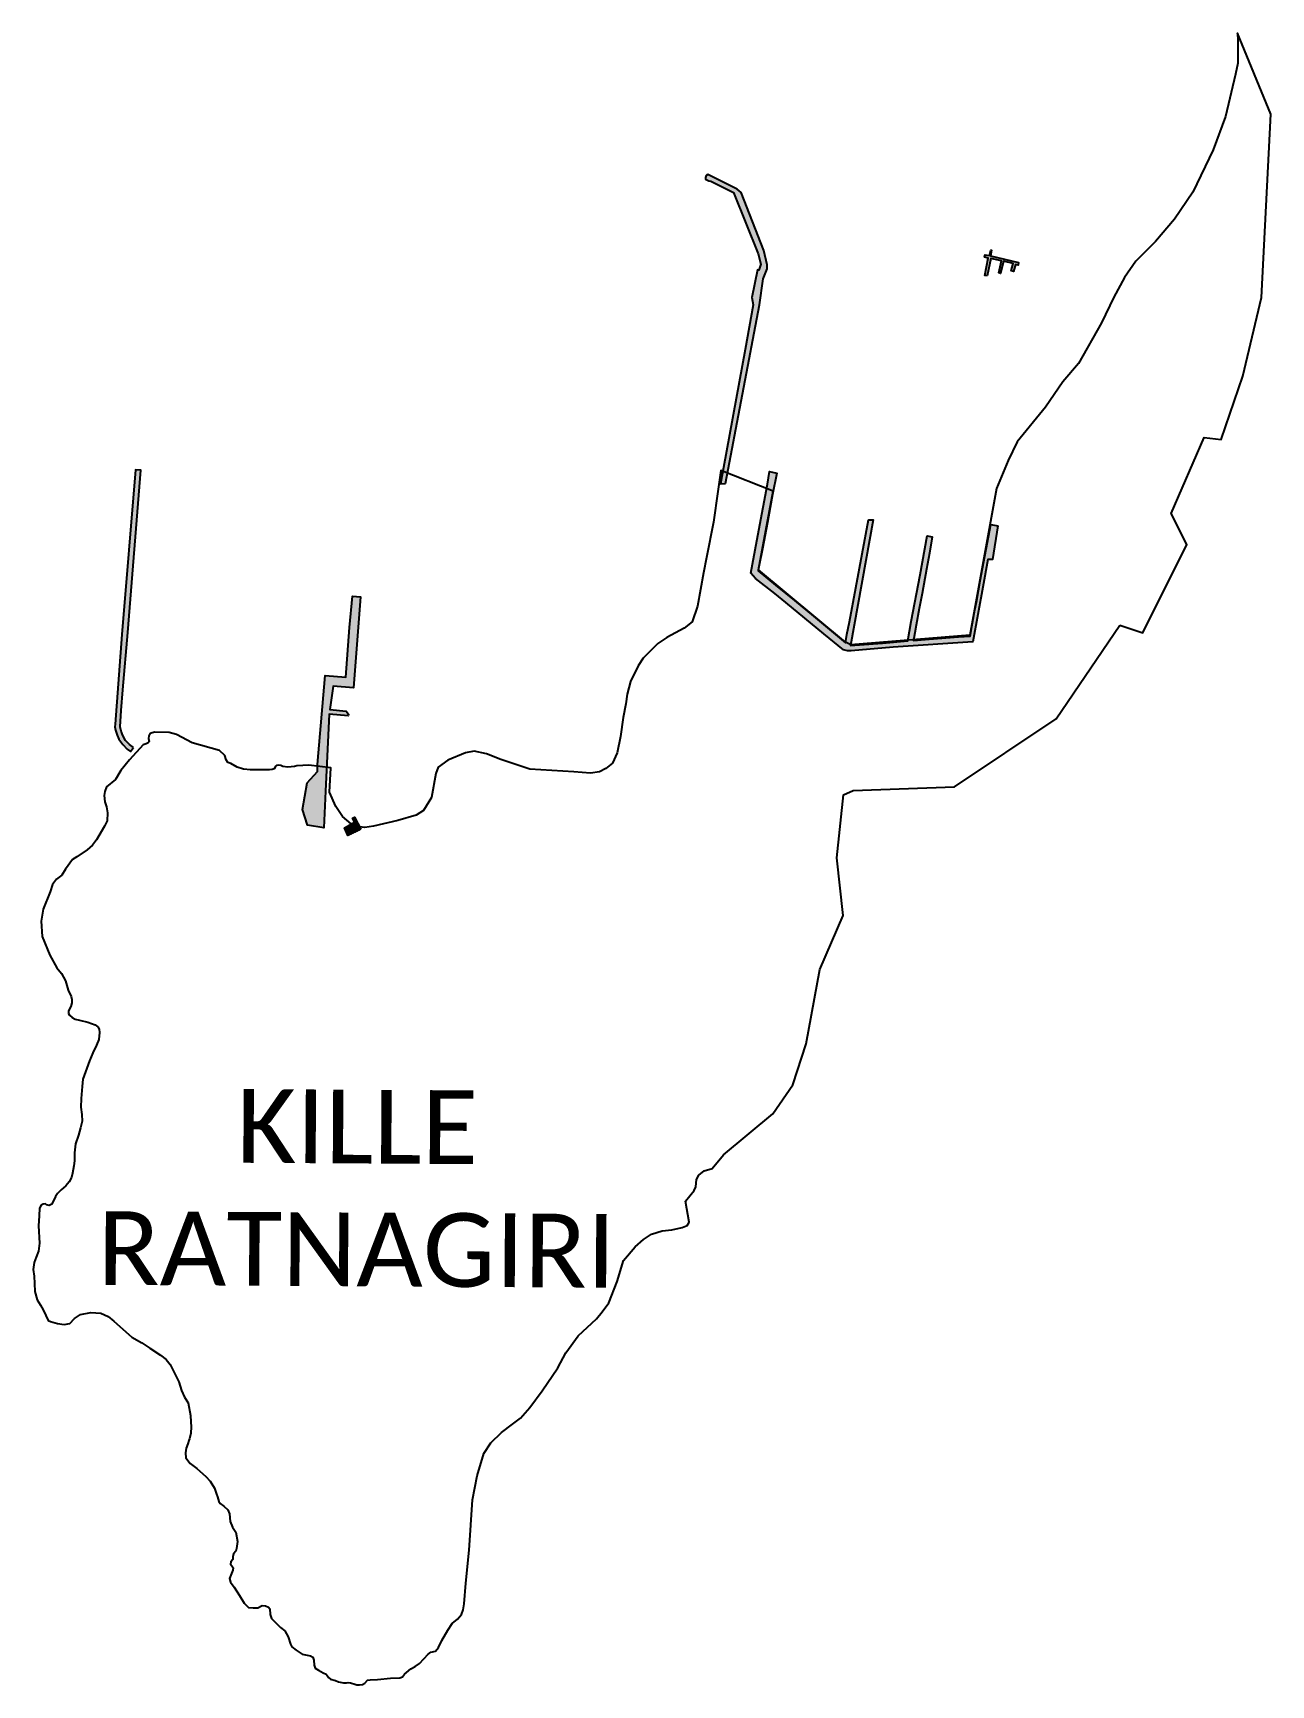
# Model space of a CAD drawing. Header units: metres. Extents: x 315670 to 317417, y 1878818 to 1881150.
import ezdxf

# ---------------------------------------------------------------- set-up
doc = ezdxf.new("R2010")
doc.units = ezdxf.units.M
doc.header["$MEASUREMENT"] = 0
for name, color, linetype in [('JETTY', 51, 'Continuous'), ('JETTY HATCH', 210, 'Continuous'), ('village', 3, 'Continuous'), ('VILLAGE NAME', 250, 'Continuous')]:
    doc.layers.add(name, color=color, linetype=linetype)
doc.styles.get("Standard").update_dxf_attribs({"font": 'arial.ttf'})
pattern_1 = [(0, (0, 0), (0, 3.9116), [2.8448, -1.0668]), (90, (0, 0), (-3.9116, 2e-16), [2.8448, -1.0668])]

msp = doc.modelspace()

# ---------------------------------------------------------------- hatches: boundary and pattern name
at = {"layer": 'JETTY HATCH'}
h = msp.add_hatch(dxfattribs=at)
h.set_pattern_fill('ANGLE', color=256, scale=0.56)
h.set_pattern_definition(pattern_1)
h.paths.add_polyline_path([(316647.4, 1880514.4), (316695.2, 1880766.3), (316700.7, 1880803), (316706.4, 1880817.1), (316706.4, 1880822.9), (316701.5, 1880843.3), (316669.3, 1880924.9), (316664, 1880929.8), (316622.4, 1880950.5), (316620.2, 1880949), (316619.6, 1880947.7), (316619.3, 1880946), (316619.4, 1880943.8), (316621.8, 1880942.4), (316623.9, 1880941.7), (316626.9, 1880941.2), (316658.6, 1880925), (316693.4, 1880838.5), (316697.2, 1880823.8), (316694.6, 1880815.4), (316692.4, 1880815.8), (316684.6, 1880776.9), (316686.5, 1880766.4), (316675.2, 1880703.2), (316640.2, 1880513.8)])
h = msp.add_hatch(dxfattribs=at)
h.set_pattern_fill('ANGLE', color=256, scale=0.05)
h.set_pattern_definition([(0, (0, 0), (0, 0.34925), [0.254, -0.09525]), (90, (0, 0), (-0.34925, 2e-17), [0.254, -0.09525])])
h.paths.add_polyline_path([(317021.3, 1880835.6), (317022.8, 1880843.6), (317021.8, 1880843.8), (317020.1, 1880835.9), (317013.7, 1880836.8), (317013, 1880833.6), (317018.3, 1880832.4), (317013.6, 1880807.9), (317016.9, 1880807.3), (317021.9, 1880831.7), (317037, 1880828.7), (317033.2, 1880811.6), (317035.6, 1880810.8), (317039.7, 1880828.2), (317053.3, 1880824.7), (317050.7, 1880814.6), (317053.8, 1880813.7), (317056.6, 1880823.6), (317060.3, 1880822.3), (317061, 1880826.1)])
h = msp.add_hatch(dxfattribs=at)
h.set_pattern_fill('ANGLE', color=256, scale=0.56)
h.set_pattern_definition(pattern_1)
h.paths.add_polyline_path([(315811.8, 1880141.4), (315806, 1880145.8), (315800.7, 1880151.5), (315796.7, 1880158.3), (315794.2, 1880164.6), (315792.8, 1880170.7), (315794.5, 1880193.6), (315796.7, 1880222.7), (315803.6, 1880303.8), (315822, 1880532.9), (315814.5, 1880533.6), (315795.2, 1880300.9), (315785.7, 1880174.2), (315785.5, 1880170.7), (315786.5, 1880166.1), (315788.6, 1880158.9), (315791.1, 1880153.3), (315796.6, 1880145.7), (315803, 1880139), (315807.7, 1880135.6)])
h = msp.add_hatch(dxfattribs=at)
h.set_pattern_fill('ANGLE', color=256, scale=0.56)
h.set_pattern_definition(pattern_1)
h.paths.add_polyline_path([(317010.7, 1880367.9), (317017.9, 1880407.1), (317024.1, 1880407.1), (317031.9, 1880454.3), (317021.7, 1880456.4), (317007, 1880376.9), (317001.5, 1880346.6), (316999.5, 1880335.6), (316997.1, 1880322.6), (316995.3, 1880312.5), (316992.7, 1880298.5), (316976.3, 1880297.7), (316929.2, 1880294), (316912.6, 1880292.5), (316916.6, 1880314.1), (316921, 1880337.8), (316924.9, 1880359), (316931.2, 1880393), (316935.5, 1880415.8), (316939.3, 1880439), (316932.2, 1880440.1), (316922.1, 1880385.2), (316909.6, 1880319.3), (316904.6, 1880292), (316869, 1880288.9), (316836.4, 1880286.6), (316823.9, 1880285.5), (316855.9, 1880462.8), (316849.1, 1880462.8), (316822.4, 1880319.1), (316818.9, 1880300.8), (316816.9, 1880289.1), (316771.4, 1880326.7), (316744.7, 1880349), (316718.2, 1880370.8), (316693.7, 1880391.1), (316694.6, 1880396.3), (316699.4, 1880422.1), (316706.7, 1880459), (316713.8, 1880498.6), (316719.8, 1880529), (316709.7, 1880530.9), (316706.6, 1880513.4), (316700.7, 1880480.8), (316691.7, 1880433.1), (316683.3, 1880387.4), (316689.9, 1880380.2), (316717.2, 1880358.9), (316732.8, 1880346), (316786.3, 1880302), (316813.9, 1880279.2), (316819.8, 1880278.1), (316824.6, 1880278.1), (316883.9, 1880282.9), (316996.5, 1880290.6)])
h = msp.add_hatch(dxfattribs=at)
h.set_pattern_fill('ANGLE', color=256, scale=0.56)
h.set_pattern_definition(pattern_1)
h.paths.add_polyline_path([(316071.7, 1880117.3), (316082.5, 1880243), (316111.5, 1880240.7), (316116.9, 1880310.8), (316121, 1880355.3), (316132.4, 1880354.3), (316122.4, 1880225.6), (316093.8, 1880228.1), (316089.1, 1880195), (316111.8, 1880192.9), (316115.4, 1880188.5), (316114.8, 1880186.2), (316088.2, 1880188.5), (316082.9, 1880079.9), (316080.4, 1880028), (316057.4, 1880032), (316050.3, 1880054.1), (316056.8, 1880091.8), (316071.7, 1880107.8)])
h = msp.add_hatch(dxfattribs=at)
h.set_pattern_fill('ANGLE', color=256, scale=0.2)
h.set_pattern_definition([(0, (0, 0), (0, 1.397), [1.016, -0.381]), (90, (0, 0), (-1.397, 9e-17), [1.016, -0.381])])
h.paths.add_polyline_path([(316123.6, 1880043.2), (316120.9, 1880041.7), (316123.9, 1880036.2), (316109.6, 1880028.2), (316114.4, 1880017.4), (316132.8, 1880026)])

# ---------------------------------------------------------------- linework, layer by layer
at = {"layer": 'JETTY', "flags": 128}
for points in [[(316647.4, 1880514.4), (316695.2, 1880766.3), (316700.7, 1880803), (316706.4, 1880817.1), (316706.4, 1880822.9), (316701.5, 1880843.3), (316669.3, 1880924.9), (316664, 1880929.8), (316622.4, 1880950.5), (316620.2, 1880949), (316619.6, 1880947.7), (316619.3, 1880946), (316619.4, 1880943.8), (316621.8, 1880942.4), (316623.9, 1880941.7), (316626.9, 1880941.2), (316658.6, 1880925), (316693.4, 1880838.5), (316697.2, 1880823.8), (316694.6, 1880815.4), (316692.4, 1880815.8), (316684.6, 1880776.9), (316686.5, 1880766.4), (316675.2, 1880703.2), (316640.2, 1880513.8), (316647.4, 1880514.4)], [(315811.8, 1880141.4), (315806, 1880145.8), (315800.7, 1880151.5), (315796.7, 1880158.3), (315794.2, 1880164.6), (315792.8, 1880170.7), (315794.5, 1880193.6), (315796.7, 1880222.7), (315803.6, 1880303.8), (315822, 1880532.9), (315814.5, 1880533.6), (315795.2, 1880300.9), (315785.7, 1880174.2), (315785.5, 1880170.7), (315786.5, 1880166.1), (315788.6, 1880158.9), (315791.1, 1880153.3), (315796.6, 1880145.7), (315803, 1880139), (315807.7, 1880135.6), (315811.8, 1880141.4)], [(316071.7, 1880117.3), (316082.5, 1880243), (316111.5, 1880240.7), (316116.9, 1880310.8), (316121, 1880355.3), (316132.4, 1880354.3), (316122.4, 1880225.6), (316093.8, 1880228.1), (316089.1, 1880195), (316111.8, 1880192.9), (316115.4, 1880188.5), (316114.8, 1880186.2), (316088.2, 1880188.5), (316082.9, 1880079.9), (316080.4, 1880028), (316057.4, 1880032), (316050.3, 1880054.1), (316056.8, 1880091.8), (316071.7, 1880107.8), (316071.7, 1880117.3)]]:
    msp.add_lwpolyline(points, dxfattribs=at)
for points in [[(317016.9, 1880807.3), (317013.6, 1880807.9), (317018.3, 1880832.4), (317013, 1880833.6), (317013.7, 1880836.8), (317020.1, 1880835.9), (317021.8, 1880843.8), (317022.8, 1880843.6), (317021.3, 1880835.6), (317061, 1880826.1), (317060.3, 1880822.3), (317056.6, 1880823.6), (317053.8, 1880813.7), (317050.7, 1880814.6), (317053.3, 1880824.7), (317039.7, 1880828.2), (317035.6, 1880810.8), (317033.2, 1880811.6), (317037, 1880828.7), (317021.9, 1880831.7)], [(317031.9, 1880454.3), (317024.1, 1880407.1), (317017.9, 1880407.1), (317010.7, 1880367.9), (316996.5, 1880290.6), (316883.9, 1880282.9), (316824.6, 1880278.1), (316819.8, 1880278.1), (316813.9, 1880279.2), (316786.3, 1880302), (316732.8, 1880346), (316717.2, 1880358.9), (316689.9, 1880380.2), (316683.3, 1880387.4), (316691.7, 1880433.1), (316700.7, 1880480.8), (316706.6, 1880513.4), (316709.7, 1880530.9), (316719.8, 1880529), (316713.8, 1880498.6), (316706.7, 1880459), (316699.4, 1880422.1), (316694.6, 1880396.3), (316693.7, 1880391.1), (316718.2, 1880370.8), (316744.7, 1880349), (316771.4, 1880326.7), (316816.9, 1880289.1), (316818.9, 1880300.8), (316822.4, 1880319.1), (316849.1, 1880462.8), (316855.9, 1880462.8), (316823.9, 1880285.5), (316836.4, 1880286.6), (316869, 1880288.9), (316904.6, 1880292), (316909.6, 1880319.3), (316922.1, 1880385.2), (316932.2, 1880440.1), (316939.3, 1880439), (316935.5, 1880415.8), (316931.2, 1880393), (316924.9, 1880359), (316921, 1880337.8), (316916.6, 1880314.1), (316912.6, 1880292.5), (316929.2, 1880294), (316976.3, 1880297.7), (316992.7, 1880298.5), (316995.3, 1880312.5), (316997.1, 1880322.6), (316999.5, 1880335.6), (317001.5, 1880346.6), (317007, 1880376.9), (317021.7, 1880456.4)], [(316132.8, 1880026), (316114.4, 1880017.4), (316109.6, 1880028.2), (316123.9, 1880036.2), (316120.9, 1880041.7), (316123.6, 1880043.2)]]:
    msp.add_lwpolyline(points, close=True, dxfattribs=at)
at = {"layer": 'village', "color": 3, "true_color": 0x00ff00}
msp.add_lwpolyline([(317204, 1880314.3), (317236.7, 1880303.3), (317298.6, 1880428.2), (317276.4, 1880472), (317322.9, 1880578.9), (317347, 1880576.4), (317377.8, 1880665.9), (317403.9, 1880776.8), (317417.3, 1881035.6), (317370.3, 1881150.2), (317370.5, 1881140.3), (317370.5, 1881107.5), (317367.2, 1881091.9), (317353, 1881032.4), (317335.8, 1880985.2), (317307, 1880925.7), (317281.3, 1880887.2), (317254.3, 1880855.9), (317226.7, 1880828.3), (317210.7, 1880804.8), (317195.4, 1880777.3), (317178.2, 1880741.1), (317145.8, 1880683.5), (317123.7, 1880657.8), (317099, 1880621.9), (317059.1, 1880572.9), (317046.3, 1880546.5), (317029.7, 1880507.3), (316992.2, 1880299.9), (316824.1, 1880286.5), (316817, 1880290.1), (316693.8, 1880392.3), (316714.6, 1880503.4), (316640.7, 1880532.3), (316636.8, 1880502.8), (316630.5, 1880459.4), (316620.8, 1880409.7), (316616.5, 1880387.9), (316607.7, 1880341.2), (316600.5, 1880319.1), (316588.9, 1880310), (316564.7, 1880296.7), (316552, 1880288.1), (316531.2, 1880267.8), (316524.2, 1880256.7), (316513.5, 1880234.4), (316508.4, 1880216.7), (316506.9, 1880203.2), (316502.9, 1880183.9), (316499, 1880156.8), (316494.6, 1880133.7), (316487.7, 1880119.1), (316478.6, 1880111.9), (316469.7, 1880107.3), (316456.8, 1880105.4), (316433.5, 1880106.9), (316371.3, 1880110.9), (316330.3, 1880124.5), (316310.1, 1880132.5), (316292.8, 1880136.1), (316280.3, 1880134.1), (316255.6, 1880123.7), (316241.8, 1880113.7), (316238.5, 1880104.6), (316232.3, 1880070.7), (316221.2, 1880052.6), (316210.6, 1880045.7), (316185, 1880038.6), (316150.7, 1880030.3), (316138.5, 1880028.3), (316131, 1880029.4), (316119, 1880033.5), (316106.6, 1880044.1), (316097.4, 1880058.1), (316088.5, 1880078.6), (316090.3, 1880112.6), (316059.1, 1880116.6), (316042.2, 1880115.5), (316038.9, 1880114.6), (316029.5, 1880113.7), (316022.5, 1880114.4), (316019.7, 1880116), (316016.6, 1880116.5), (316013.7, 1880116.2), (316012.4, 1880115.3), (316011.6, 1880113.7), (316010.4, 1880111.2), (316007.7, 1880110.3), (316003.7, 1880109.9), (315994.7, 1880110), (315986.9, 1880110.1), (315977.1, 1880109.7), (315967.2, 1880111), (315958.3, 1880113.7), (315949.1, 1880119), (315944.8, 1880120.4), (315942.5, 1880123.9), (315940.6, 1880130.2), (315933, 1880137), (315894.5, 1880147.9), (315872.3, 1880159.8), (315862.2, 1880162.5), (315841.3, 1880162.9), (315836.6, 1880161.8), (315834.7, 1880160.6), (315833.5, 1880158.1), (315832.8, 1880154.3), (315833.8, 1880150.1), (315832.7, 1880147.9), (315829.6, 1880146.7), (315825.5, 1880145.4), (315806.2, 1880124.1), (315794.1, 1880108.9), (315786.6, 1880096.5), (315773.9, 1880085.9), (315771.1, 1880079.5), (315770.5, 1880073.7), (315771.3, 1880064.6), (315773.6, 1880057.5), (315775.1, 1880049.2), (315774.5, 1880038.1), (315770.7, 1880030.6), (315759.6, 1880011.2), (315754, 1880003.6), (315746.5, 1879997.2), (315731.6, 1879987.1), (315725.7, 1879983.2), (315715.8, 1879969.8), (315710.8, 1879961.3), (315703, 1879955.6), (315697.4, 1879947.8), (315694.1, 1879937.6), (315684.2, 1879913.1), (315681.5, 1879896.1), (315682.8, 1879874.6), (315693.6, 1879848.2), (315703.8, 1879830.3), (315710.3, 1879822.4), (315715.6, 1879812.2), (315719.8, 1879799), (315723.9, 1879789.9), (315724.7, 1879785.6), (315724.8, 1879780.8), (315723.3, 1879775.7), (315721, 1879771.7), (315720, 1879769.2), (315719.9, 1879765.9), (315721.3, 1879763.7), (315725, 1879760.2), (315729.5, 1879757.8), (315735.5, 1879756.4), (315747.2, 1879753.7), (315757.9, 1879749.7), (315761.3, 1879747.2), (315763.5, 1879744), (315763.9, 1879739.3), (315762.8, 1879729.4), (315759.5, 1879721.1), (315754.5, 1879710.4), (315749.5, 1879698.9), (315740.2, 1879673.3), (315739.3, 1879662.8), (315738, 1879645.7), (315737.6, 1879633.7), (315738.9, 1879623.5), (315739.2, 1879613.7), (315737.2, 1879604.7), (315734.1, 1879594), (315729.8, 1879582.1), (315728.4, 1879569.4), (315728.7, 1879557.7), (315727.5, 1879550.8), (315725.9, 1879540.7), (315724.4, 1879534.3), (315721.2, 1879528.3), (315716.5, 1879522.6), (315709.9, 1879517.1), (315704.5, 1879511.7), (315701.6, 1879507.4), (315696.4, 1879496.9), (315692.8, 1879494.9), (315689.2, 1879495.8), (315687.6, 1879497), (315684.2, 1879496.8), (315681.4, 1879495.5), (315679.2, 1879490.9), (315678.5, 1879480.4), (315677.8, 1879466.1), (315678.9, 1879441.6), (315677.8, 1879430.2), (315674.6, 1879422), (315671.5, 1879414.3), (315670, 1879404.6), (315671.8, 1879395.2), (315672.2, 1879384.8), (315672.7, 1879373.6), (315675.7, 1879361.8), (315680.7, 1879354.3), (315684.5, 1879347.3), (315688.1, 1879339.7), (315691.3, 1879332.6), (315694.6, 1879331.1), (315704.5, 1879328.4), (315714.1, 1879326.7), (315722, 1879328.1), (315728.5, 1879335.2), (315737.1, 1879341), (315751.6, 1879343.7), (315765.5, 1879342.8), (315775.9, 1879338.2), (315784.1, 1879331.5), (315809.5, 1879309.1), (315823.7, 1879300.8), (315835, 1879293.5), (315850.1, 1879283.4), (315858.1, 1879277.6), (315863.7, 1879270.4), (315875.6, 1879245.8), (315879.5, 1879233.7), (315883.8, 1879224.4), (315888.8, 1879216.1), (315892.3, 1879198.4), (315892.8, 1879189.3), (315893.2, 1879182.5), (315892.6, 1879173.6), (315890.9, 1879165.6), (315890, 1879163.2), (315888.3, 1879158.4), (315886.2, 1879152.1), (315885, 1879145.5), (315885.8, 1879138.5), (315891.8, 1879130.4), (315901.1, 1879123.4), (315913.9, 1879112.4), (315920, 1879105.7), (315926, 1879095.6), (315929.1, 1879087.4), (315930.5, 1879083.5), (315932.2, 1879077.1), (315934.3, 1879074.1), (315939.4, 1879070.5), (315944.9, 1879065.3), (315947.2, 1879059.3), (315948.2, 1879048.8), (315951.6, 1879040.8), (315956.2, 1879033.4), (315958.8, 1879020.6), (315957.2, 1879010.5), (315956.3, 1879006.7), (315952.9, 1879002.8), (315951.8, 1878998.8), (315952.1, 1878994.8), (315949.4, 1878991.6), (315948.8, 1878988.4), (315950.8, 1878986.1), (315952.5, 1878983.4), (315951.9, 1878980), (315949.9, 1878975.5), (315947.3, 1878968), (315948.5, 1878963.1), (315954.1, 1878956.2), (315961.5, 1878944), (315967.9, 1878933.2), (315973.9, 1878927.2), (315980.6, 1878926.6), (315987.1, 1878926.9), (315993.2, 1878930.3), (315998.3, 1878929.4), (316002.4, 1878927.8), (316004.3, 1878925.4), (316004.6, 1878917.4), (316006.5, 1878911.8), (316010.1, 1878908.4), (316014.6, 1878903.5), (316019.4, 1878899), (316025.5, 1878894.2), (316030.3, 1878885.8), (316033.2, 1878875.3), (316035.3, 1878871.5), (316041.2, 1878866.8), (316050, 1878861.5), (316056.7, 1878860), (316061.7, 1878859.2), (316064.9, 1878857.1), (316066.5, 1878853), (316066.6, 1878845.7), (316068.1, 1878841.6), (316072.9, 1878838.7), (316079.3, 1878835.2), (316083.9, 1878833.2), (316085, 1878831.4), (316087, 1878828.4), (316090, 1878826.3), (316097, 1878824.1), (316101, 1878822.2), (316108.1, 1878821), (316112.3, 1878821), (316114.6, 1878821.2), (316117.9, 1878820.9), (316124, 1878818.8), (316126.9, 1878818.2), (316130.6, 1878817.9), (316135.1, 1878818.5), (316138.3, 1878820.5), (316142.2, 1878824.6), (316145.9, 1878825), (316156, 1878825.6), (316174.6, 1878827.3), (316187.5, 1878827.8), (316191.3, 1878829.3), (316194.2, 1878833), (316197.2, 1878835.4), (316203.4, 1878840.5), (316209.6, 1878843.8), (316215.6, 1878848.4), (316221.7, 1878854.7), (316227.7, 1878861.5), (316231.4, 1878864), (316238.1, 1878865.8), (316242.2, 1878870.9), (316247.2, 1878880.8), (316255.7, 1878895.2), (316261.5, 1878904.5), (316269.1, 1878910.8), (316274.9, 1878917.5), (316277.1, 1878924.1), (316278.7, 1878932.3), (316281, 1878961.5), (316285.5, 1879008.4), (316290.1, 1879079.5), (316297, 1879113.1), (316306.3, 1879144.5), (316316.1, 1879159.9), (316331, 1879174.2), (316346.6, 1879186.1), (316358, 1879194.6), (316371.4, 1879209.7), (316388.5, 1879233.2), (316410.9, 1879265.6), (316421.9, 1879287), (316439.3, 1879310.9), (316465.4, 1879334.9), (316473.5, 1879344.6), (316482.6, 1879357.2), (316494.3, 1879387.7), (316503.5, 1879417), (316520.1, 1879436.7), (316531.7, 1879446.8), (316542.8, 1879454.4), (316558.1, 1879459.2), (316571.7, 1879460.5), (316586.1, 1879463.7), (316593.4, 1879466.8), (316595.8, 1879470.2), (316596, 1879471.4), (316591, 1879500.8), (316603.3, 1879515.8), (316605.3, 1879521.2), (316606.3, 1879531.5), (316609.7, 1879537.5), (316617.3, 1879543.6), (316628.7, 1879546.9), (316644.6, 1879566.3), (316714.1, 1879624.4), (316742.5, 1879665.2), (316761.4, 1879723.3), (316780.6, 1879828.1), (316813.3, 1879904.3), (316804.6, 1879985.9), (316813.9, 1880074.8), (316827.5, 1880080.9), (316970.5, 1880086), (317114.2, 1880181.8)], close=True, dxfattribs=at)

# ---------------------------------------------------------------- texts
at = {"layer": 'VILLAGE NAME', "insert": (315950.5, 1879832.7), "char_height": 104.042, "attachment_point": 1, "rotation": 359.6762}
msp.add_mtext_dynamic_manual_height_columns('\\pxqc;{\\fCalibri|b0|i0|c0|p34;^I^IKILLE RATNAGIRI}', width=356.822, gutter_width=520.2, heights=[0], dxfattribs=at)

doc.saveas('drawing.dxf')
